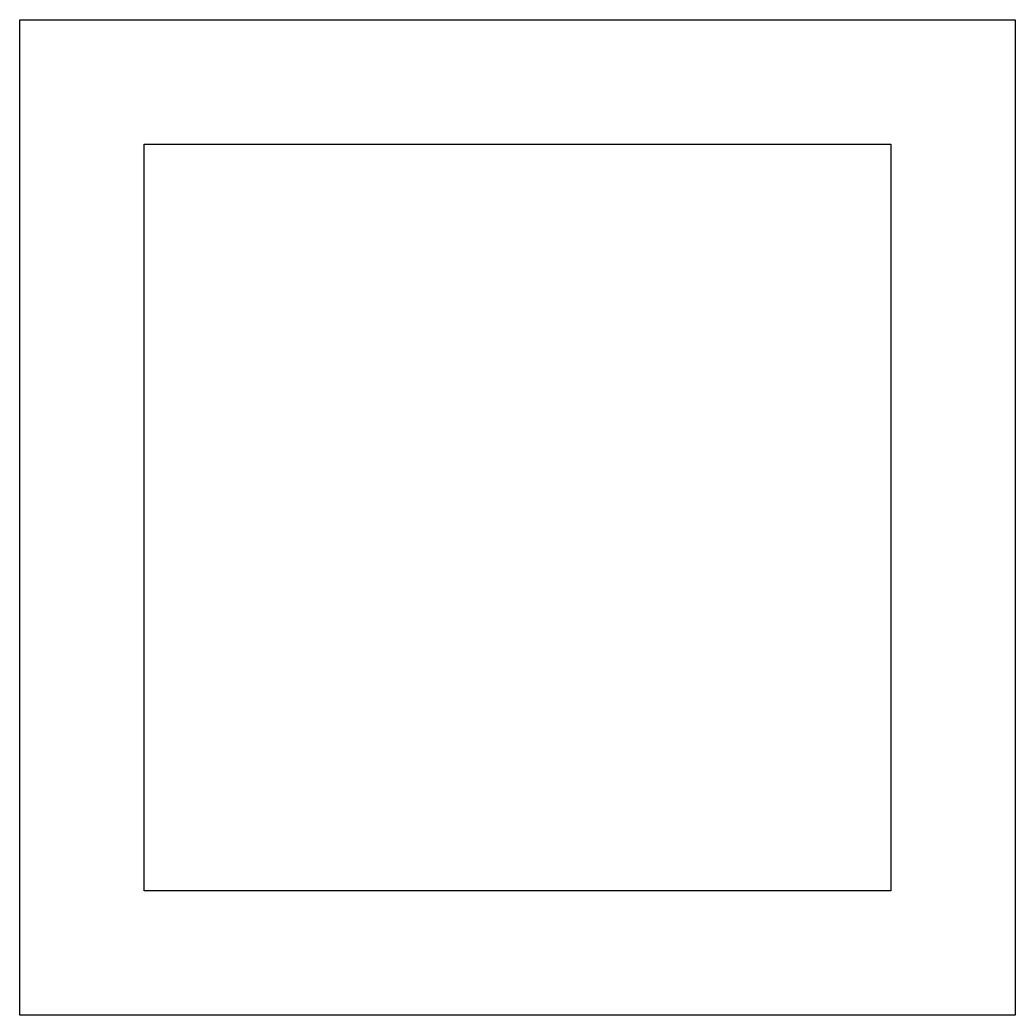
# Model space of a CAD drawing. Extents: x 186.67 to 194.67, y 237.12 to 245.12.
import ezdxf

# ---------------------------------------------------------------- set-up
doc = ezdxf.new("R2010")
doc.units = 0
doc.layers.get('0').update_dxf_attribs({"linetype": 'CONTINUOUS'})

msp = doc.modelspace()

# ---------------------------------------------------------------- linework, layer by layer
for points in [[(186.6724, 237.1245), (186.6724, 245.1245), (194.6724, 245.1245), (194.6724, 237.1245)], [(187.6724, 238.1245), (187.6724, 244.1245), (193.6724, 244.1245), (193.6724, 238.1245)]]:
    msp.add_lwpolyline(points, close=True)

doc.saveas('drawing.dxf')
